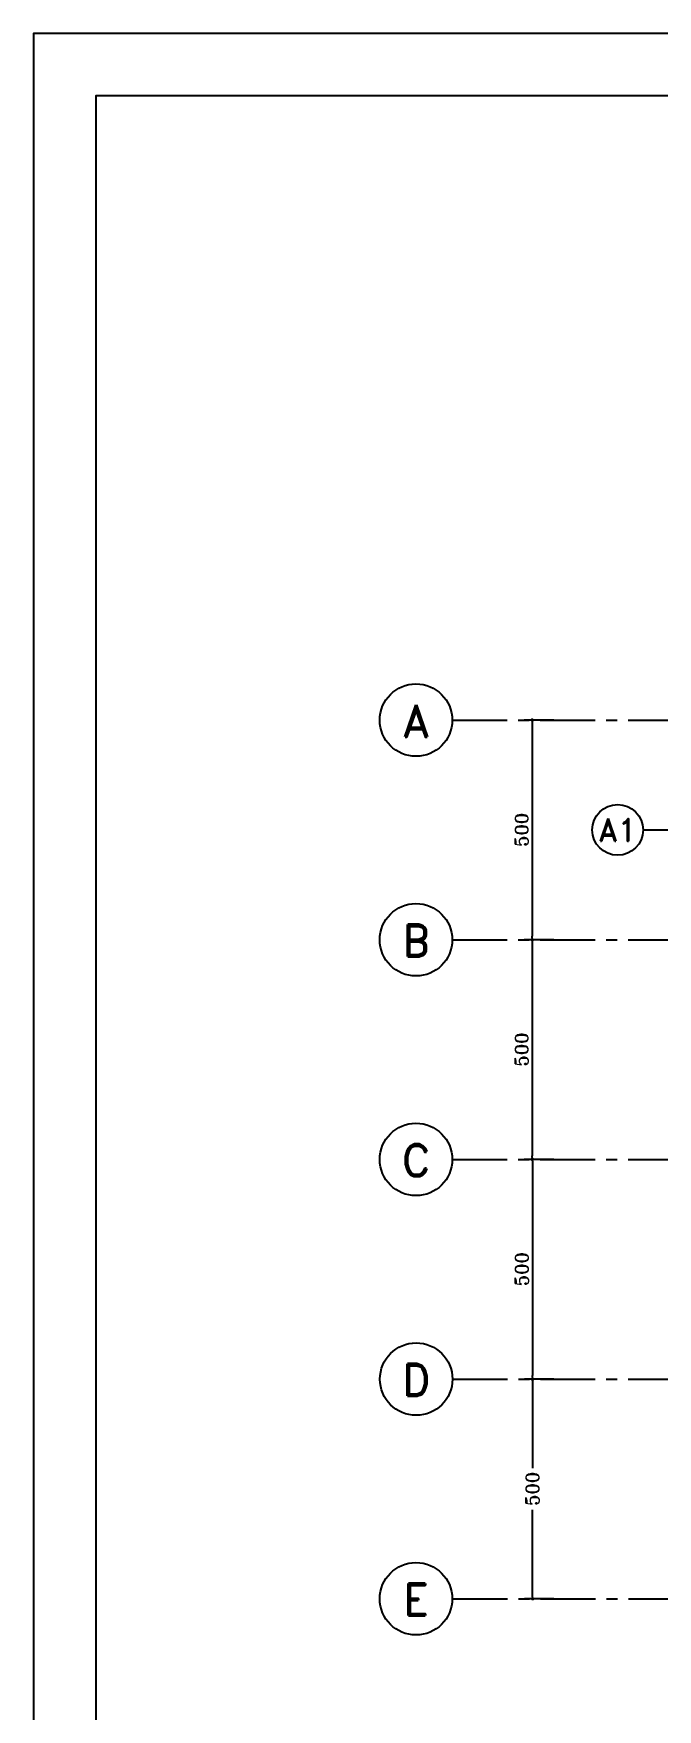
# Model space of a CAD drawing. Header units: inches. Extents: x 460503 to 460688, y 47570 to 48852.
# Drawn here: x 460506.05 to 460520.24, y 48742.07 to 48780.21 of the extents above; entities that cross this region are included whole.
import ezdxf
from ezdxf.enums import TextEntityAlignment as Align

# ---------------------------------------------------------------- set-up
doc = ezdxf.new("R2010")
doc.units = ezdxf.units.IN
doc.header["$MEASUREMENT"] = 0
for name, pattern in [('CENTER', [2, 1.25, -0.25, 0.25, -0.25]), ('DASHDOTX2', [2, 1, -0.5, 0, -0.5]), ('HIDDEN', [0.375, 0.25, -0.125])]:
    doc.linetypes.add(name, pattern=pattern)
for name, color, linetype in [('1', 1, 'Continuous'), ('3', 3, 'HIDDEN'), ('Ax', 1, 'DASHDOTX2'), ('AXE', 1, 'CENTER'), ('DIM', 8, 'Continuous'), ('lateral brace', 5, 'Continuous'), ('Layer4', 118, 'Continuous'), ('wall', 4, 'Continuous')]:
    doc.layers.add(name, color=color, linetype=linetype)
doc.styles.add('ROMAND', font='ROMAND.shx')
doc.styles.add('ROMANT', font='romant')
doc.dimstyles.new('1-100', dxfattribs={"dimtxt": 0.3, "dimasz": 0.08, "dimexe": 0.18, "dimexo": 0.0625, "dimgap": 0.09, "dimtad": 1, "dimdec": 0, "dimlfac": 100, "dimdsep": 46, "dimtxsty": 'ROMANT', "dimblk": 'DOT', "dimcen": 0.09, "dimclrd": 1, "dimclre": 1, "dimclrt": 3, "dimadec": 0, "dimazin": 0, "dimtfac": 1, "dimtdec": 0, "dimtix": 1, "dimtofl": 0, "dimtmove": 2, "dimatfit": 3, "dimldrblk": 'DOT', "dimfxl": 1, "dimtolj": 1, "dimarcsym": 0})

# ---------------------------------------------------------------- blocks, each defined once
blk = doc.blocks.new('DOT')
at = {"layer": 'DIM', "color": 0, "linetype": 'ByBlock'}
blk.add_line((-0.5, 0), (-1, 0), dxfattribs=at)
at = {"layer": 'DIM', "color": 0, "linetype": 'ByBlock', "const_width": 0.5}
blk.add_lwpolyline([(-0.25, 0, 1), (0.25, 0, 1)], format="xyb", close=True, dxfattribs=at)
blk = doc.blocks.new('*D39')
at = {"layer": 'Defpoints', "color": 0, "transparency": 16777216}
for p in [(460517.949, 48764.588), (460517.391, 48759.588), (460517.949, 48759.588)]:
    blk.add_point(p, dxfattribs=at)
at = {"layer": 'wall', "color": 1, "lineweight": -2, "transparency": 16777216}
for p, q in [((460517.886, 48764.588), (460517.211, 48764.588)), ((460517.391, 48764.508), (460517.391, 48759.668)), ((460517.886, 48759.588), (460517.211, 48759.588))]:
    blk.add_line(p, q, dxfattribs=at)
at = {"layer": 'wall', "color": 1, "lineweight": -2, "transparency": 16777216, "xscale": 0.08, "yscale": 0.08, "zscale": 0.08}
for p, rotation in [((460517.391, 48764.588), 90), ((460517.391, 48759.588), 270)]:
    blk.add_blockref('DOT', p, dxfattribs=dict(at, rotation=rotation))
at = {"layer": 'wall', "color": 3, "transparency": 16777216, "insert": (460517.151, 48762.088), "char_height": 0.3, "attachment_point": 5, "rotation": 90, "style": 'ROMANT'}
blk.add_mtext('\\A1;500', dxfattribs=at)
blk = doc.blocks.new('_Dot')
at = {"layer": 'DIM', "color": 0, "lineweight": -2}
blk.add_line((-0.5, 0), (-1, 0), dxfattribs=at)
at = {"layer": 'DIM', "color": 0, "const_width": 0.5}
blk.add_lwpolyline([(-0.25, 0, 1), (0.25, 0, 1)], format="xyb", close=True, dxfattribs=at)
blk = doc.blocks.new('*D40')
at = {"layer": 'Defpoints', "color": 0, "transparency": 16777216}
for p in [(460517.949, 48759.588), (460517.391, 48754.588), (460517.949, 48754.588)]:
    blk.add_point(p, dxfattribs=at)
at = {"layer": 'wall', "color": 1, "lineweight": -2, "transparency": 16777216}
for p, q in [((460517.886, 48759.588), (460517.211, 48759.588)), ((460517.391, 48759.508), (460517.391, 48754.668)), ((460517.886, 48754.588), (460517.211, 48754.588))]:
    blk.add_line(p, q, dxfattribs=at)
at = {"layer": 'wall', "color": 1, "lineweight": -2, "transparency": 16777216, "xscale": 0.08, "yscale": 0.08, "zscale": 0.08}
for p, rotation in [((460517.391, 48759.588), 90), ((460517.391, 48754.588), 270)]:
    blk.add_blockref('DOT', p, dxfattribs=dict(at, rotation=rotation))
at = {"layer": 'wall', "color": 3, "transparency": 16777216, "insert": (460517.151, 48757.088), "char_height": 0.3, "attachment_point": 5, "rotation": 90, "style": 'ROMANT'}
blk.add_mtext('\\A1;500', dxfattribs=at)
blk = doc.blocks.new('*D41')
at = {"layer": 'Defpoints', "color": 0, "transparency": 16777216}
for p in [(460517.949, 48754.588), (460517.396, 48749.588), (460517.949, 48749.588)]:
    blk.add_point(p, dxfattribs=at)
at = {"layer": 'wall', "color": 1, "lineweight": -2, "transparency": 16777216}
for p, q in [((460517.886, 48754.588), (460517.216, 48754.588)), ((460517.396, 48754.508), (460517.396, 48749.668)), ((460517.886, 48749.588), (460517.216, 48749.588))]:
    blk.add_line(p, q, dxfattribs=at)
at = {"layer": 'wall', "color": 1, "lineweight": -2, "transparency": 16777216, "xscale": 0.08, "yscale": 0.08, "zscale": 0.08}
for p, rotation in [((460517.396, 48754.588), 90), ((460517.396, 48749.588), 270)]:
    blk.add_blockref('DOT', p, dxfattribs=dict(at, rotation=rotation))
at = {"layer": 'wall', "color": 3, "transparency": 16777216, "insert": (460517.156, 48752.088), "char_height": 0.3, "attachment_point": 5, "rotation": 90, "style": 'ROMANT'}
blk.add_mtext('\\A1;500', dxfattribs=at)
blk = doc.blocks.new('*D42')
at = {"layer": 'Defpoints', "color": 0, "transparency": 16777216}
for p in [(460517.949, 48749.588), (460517.399, 48744.588), (460517.949, 48744.588)]:
    blk.add_point(p, dxfattribs=at)
at = {"layer": 'wall', "color": 1, "lineweight": -2, "transparency": 16777216}
for p, q in [((460517.886, 48749.588), (460517.219, 48749.588)), ((460517.399, 48749.508), (460517.399, 48747.563)), ((460517.399, 48744.668), (460517.399, 48746.612)), ((460517.886, 48744.588), (460517.219, 48744.588))]:
    blk.add_line(p, q, dxfattribs=at)
at = {"layer": 'wall', "color": 1, "lineweight": -2, "transparency": 16777216, "xscale": 0.08, "yscale": 0.08, "zscale": 0.08}
for p, rotation in [((460517.399, 48749.588), 90), ((460517.399, 48744.588), 270)]:
    blk.add_blockref('DOT', p, dxfattribs=dict(at, rotation=rotation))
at = {"layer": 'wall', "color": 3, "transparency": 16777216, "insert": (460517.399, 48747.088), "char_height": 0.3, "attachment_point": 5, "rotation": 90, "style": 'ROMANT'}
blk.add_mtext('\\A1;500', dxfattribs=at)

msp = doc.modelspace()

# ---------------------------------------------------------------- linework, layer by layer
at = {"layer": '1'}
msp.add_lwpolyline([(460507.46120186, 48722.16611785), (460588.72955203, 48722.16611785), (460588.72955203, 48778.79911448), (460507.46120186, 48778.79911448)], close=True, dxfattribs=at)
at = {"layer": 'Ax', "linetype": 'Continuous', "ltscale": 0.5}
for centre, radius in [((460514.74660297, 48764.58777606), 0.825), ((460519.33585067, 48762.08777606), 0.5775), ((460514.74660297, 48759.58777606), 0.825), ((460514.74660297, 48754.58777606), 0.825), ((460514.7515493, 48749.58777606), 0.825), ((460514.74660297, 48744.58777591), 0.825)]:
    msp.add_circle(centre, radius, dxfattribs=at)
at = {"layer": 'AXE'}
for p, q in [((460515.57160297, 48764.58777606), (460546.02512949, 48764.58777606)), ((460519.91335067, 48762.08777606), (460545.91835844, 48762.08777606)), ((460515.57156963, 48759.58777606), (460546.02509615, 48759.58777606)), ((460515.57156963, 48754.58777606), (460546.02509615, 48754.58777606)), ((460515.5765493, 48749.58777606), (460546.03007582, 48749.58777606)), ((460515.57946567, 48744.58777591), (460546.03299219, 48744.58777591))]:
    msp.add_line(p, q, dxfattribs=at)
at = {"layer": 'DIM'}
msp.add_lwpolyline([(460506.04537694, 48720.75029294), (460590.14537694, 48720.75029294), (460590.14537694, 48780.2149394), (460506.04537694, 48780.2149394)], close=True, dxfattribs=at)
at = {"layer": 'lateral brace'}
msp.add_lwpolyline([(460506.04537694, 48720.75029294), (460590.14537694, 48720.75029294), (460590.14537694, 48780.2149394), (460506.04537694, 48780.2149394)], close=True, dxfattribs=at)
at = {"layer": 'Layer4'}
msp.add_lwpolyline([(460590.14537694, 48780.2149394), (460506.04537694, 48780.2149394), (460506.04537694, 48720.75029294), (460590.14537694, 48720.75029294)], close=True, dxfattribs=at)

# ---------------------------------------------------------------- texts
at = {"layer": '3', "color": 3, "style": 'ROMAND'}
for s, height, p in [('A', 0.7299072, (460514.74897861, 48764.56881786, 0.00000001)), ('A1', 0.51093504, (460519.33751361, 48762.09012378, 0.00000001)), ('B', 0.7299072, (460514.74897861, 48759.56881786, 0.00000001)), ('C', 0.7299072, (460514.74897861, 48754.56881786, 0.00000001)), ('D', 0.7299072, (460514.75392494, 48749.56881786, 0.00000001)), ('E', 0.7299072, (460514.74897861, 48744.56881771, 0.00000001))]:
    msp.add_text(s, height=height, dxfattribs=at).set_placement(p, align=Align.MIDDLE_CENTER)

# ---------------------------------------------------------------- dimensions: what is measured, and where the dimension line sits
at = {"layer": 'wall'}
for base, p1, p2, picture, middle in [((460517.3911002, 48759.58777606), (460517.9489629, 48764.58777606), (460517.9489629, 48759.58777606), '*D39', (460517.1511002, 48762.08777606)), ((460517.39604653, 48749.58777606), (460517.9489629, 48754.58777606), (460517.9489629, 48749.58777606), '*D41', (460517.15604653, 48752.08777606))]:
    dim = msp.add_linear_dim(base=base, p1=p1, p2=p2, angle=90, dimstyle='1-100', dxfattribs=at)
    dim.commit()
    dim.dimension.update_dxf_attribs({"geometry": picture, "text_midpoint": middle})
dim = msp.add_aligned_dim(p1=(460517.9489629, 48759.58777606), p2=(460517.9489629, 48754.58777606), distance=-0.55789604, dimstyle='1-100', dxfattribs=at)
dim.commit()
dim.dimension.update_dxf_attribs({"geometry": '*D40', "text_midpoint": (460517.15106686, 48757.08777606)})
dim = msp.add_linear_dim(base=(460517.3989629, 48744.58777591), p1=(460517.9489629, 48749.58777606), p2=(460517.9489629, 48744.58777591), angle=90, dimstyle='1-100', dxfattribs=at)
dim.commit()
dim.dimension.update_dxf_attribs({"geometry": '*D42', "text_midpoint": (460517.3989629, 48747.08777598), "dimtype": 160})

doc.saveas('drawing.dxf')
